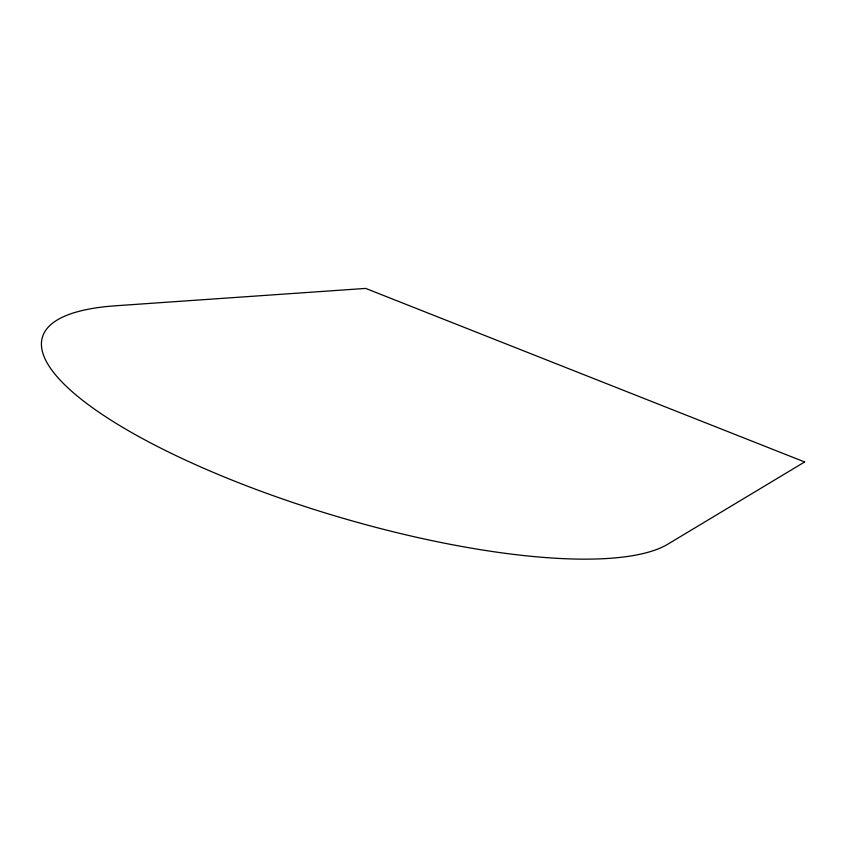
<?xml version="1.0" encoding="UTF-8"?>
<svg xmlns="http://www.w3.org/2000/svg" width="847" height="847" viewBox="0 0 847 847"><rect width="100%" height="100%" fill="white"/><g stroke="black" fill="none" stroke-linecap="round" stroke-linejoin="round"><path stroke-width="1.27" d="M804.65 461.964L667.849 544.166A333.919 88.226 16.5 0 1 207.282 469.82A333.919 88.226 16.5 0 1 115.7 305.767L365.692 288.414L804.65 461.964"/></g></svg>
